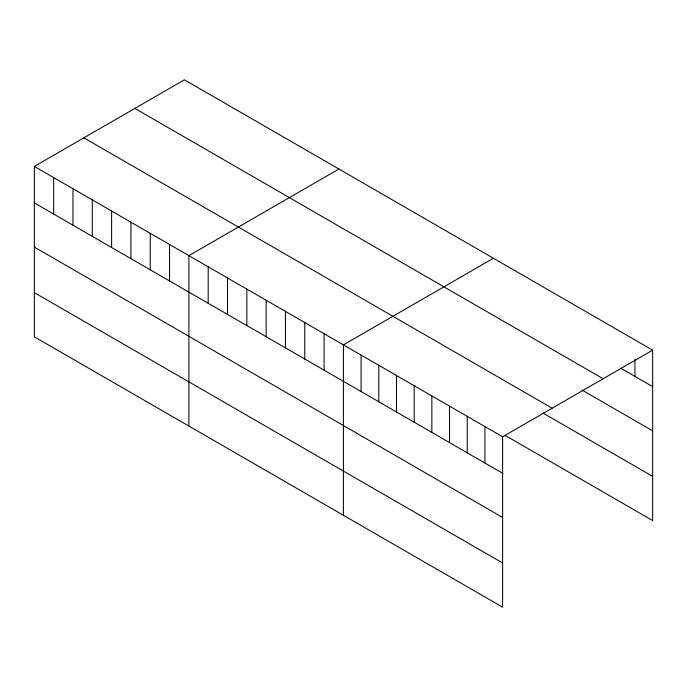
<?xml version="1.0" encoding="UTF-8"?>
<svg xmlns="http://www.w3.org/2000/svg" width="687" height="687" viewBox="0 0 687 687"><rect width="100%" height="100%" fill="white"/><g stroke="black" fill="none" stroke-linecap="round" stroke-linejoin="round"><path stroke-width="1.03" d="M34.35 166.434L502.618 436.786L502.618 607.188L34.35 336.836L34.35 166.434L184.382 79.812L652.65 350.164L652.65 520.566L504.936 435.283M338.914 169.028L188.873 255.65L188.873 426.052M493.438 258.243L343.406 344.865L343.406 515.267M502.618 436.786L652.65 350.164M620.808 368.241L652.65 386.626M134.875 108.4L603.134 378.752M581.889 389.976L652.65 430.826M83.866 137.847L552.125 408.198M542.97 413.042L652.65 476.366M34.35 202.897L502.618 473.249M34.35 247.097L502.618 517.448M34.35 292.636L502.618 562.988M634.96 359.249L634.96 376.416M484.928 426.575L484.928 463.038M467.237 416.356L467.237 452.819M449.547 406.146L449.547 442.608M431.857 395.935L431.857 432.398M414.167 385.716L414.167 422.179M396.476 375.506L396.476 411.968M378.786 365.295L378.786 401.758M361.096 355.076L361.096 391.538M324.092 333.71L324.092 370.181M304.77 322.564L304.77 359.026M285.457 311.409L285.457 347.871M266.144 300.262L266.144 336.724M246.822 289.107L246.822 325.569M227.509 277.952L227.509 314.414M208.195 266.805L208.195 303.268M169.56 244.495L169.56 280.966M150.247 233.348L150.247 269.811M130.934 222.193L130.934 258.656M111.612 211.046L111.612 247.509M92.298 199.891L92.298 236.354M72.985 188.736L72.985 225.199M53.663 177.59L53.663 214.052"/></g></svg>
